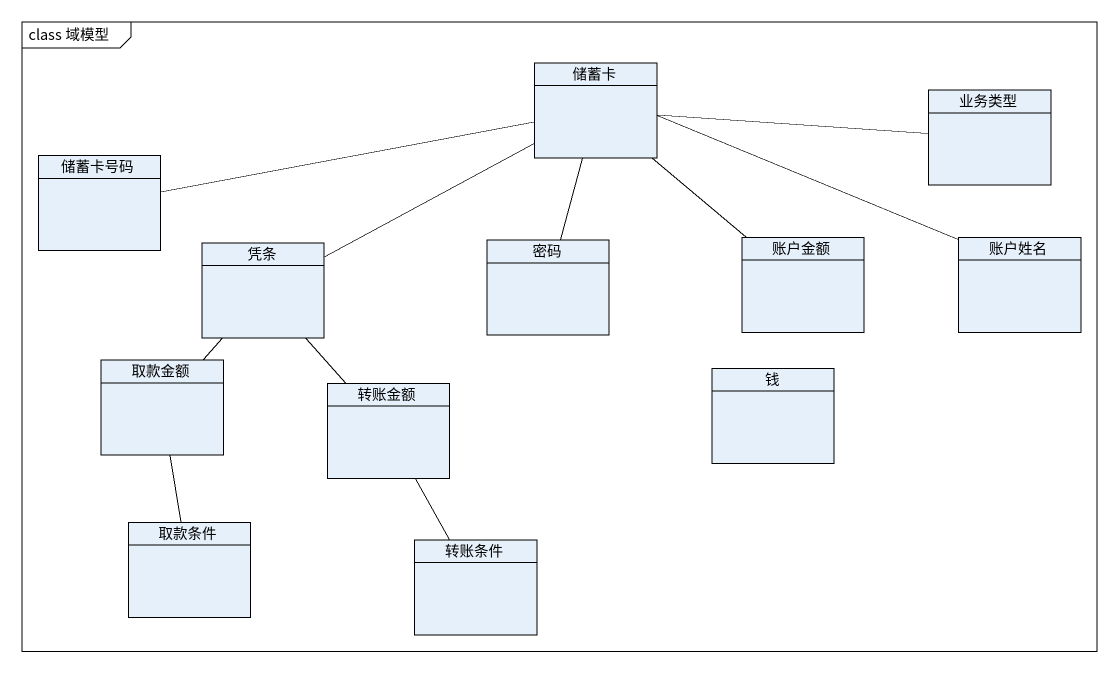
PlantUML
@startuml
mainframe class 域模型
hide circle
hide empty members
class 储蓄卡
class 业务类型
class 储蓄卡号码
class 凭条
class 密码
class 账户金额
class 账户姓名
class 取款金额
class 转账金额
class 钱
class 取款条件
class 转账条件
储蓄卡 -right- 业务类型
储蓄卡 -left- 凭条
储蓄卡 -right- 账户姓名
储蓄卡号码 -right- 储蓄卡
凭条 -- 取款金额
凭条 -- 转账金额
密码 -up- 储蓄卡
账户金额 -up- 储蓄卡
转账金额 -- 转账条件
取款条件 -up- 取款金额
@enduml
